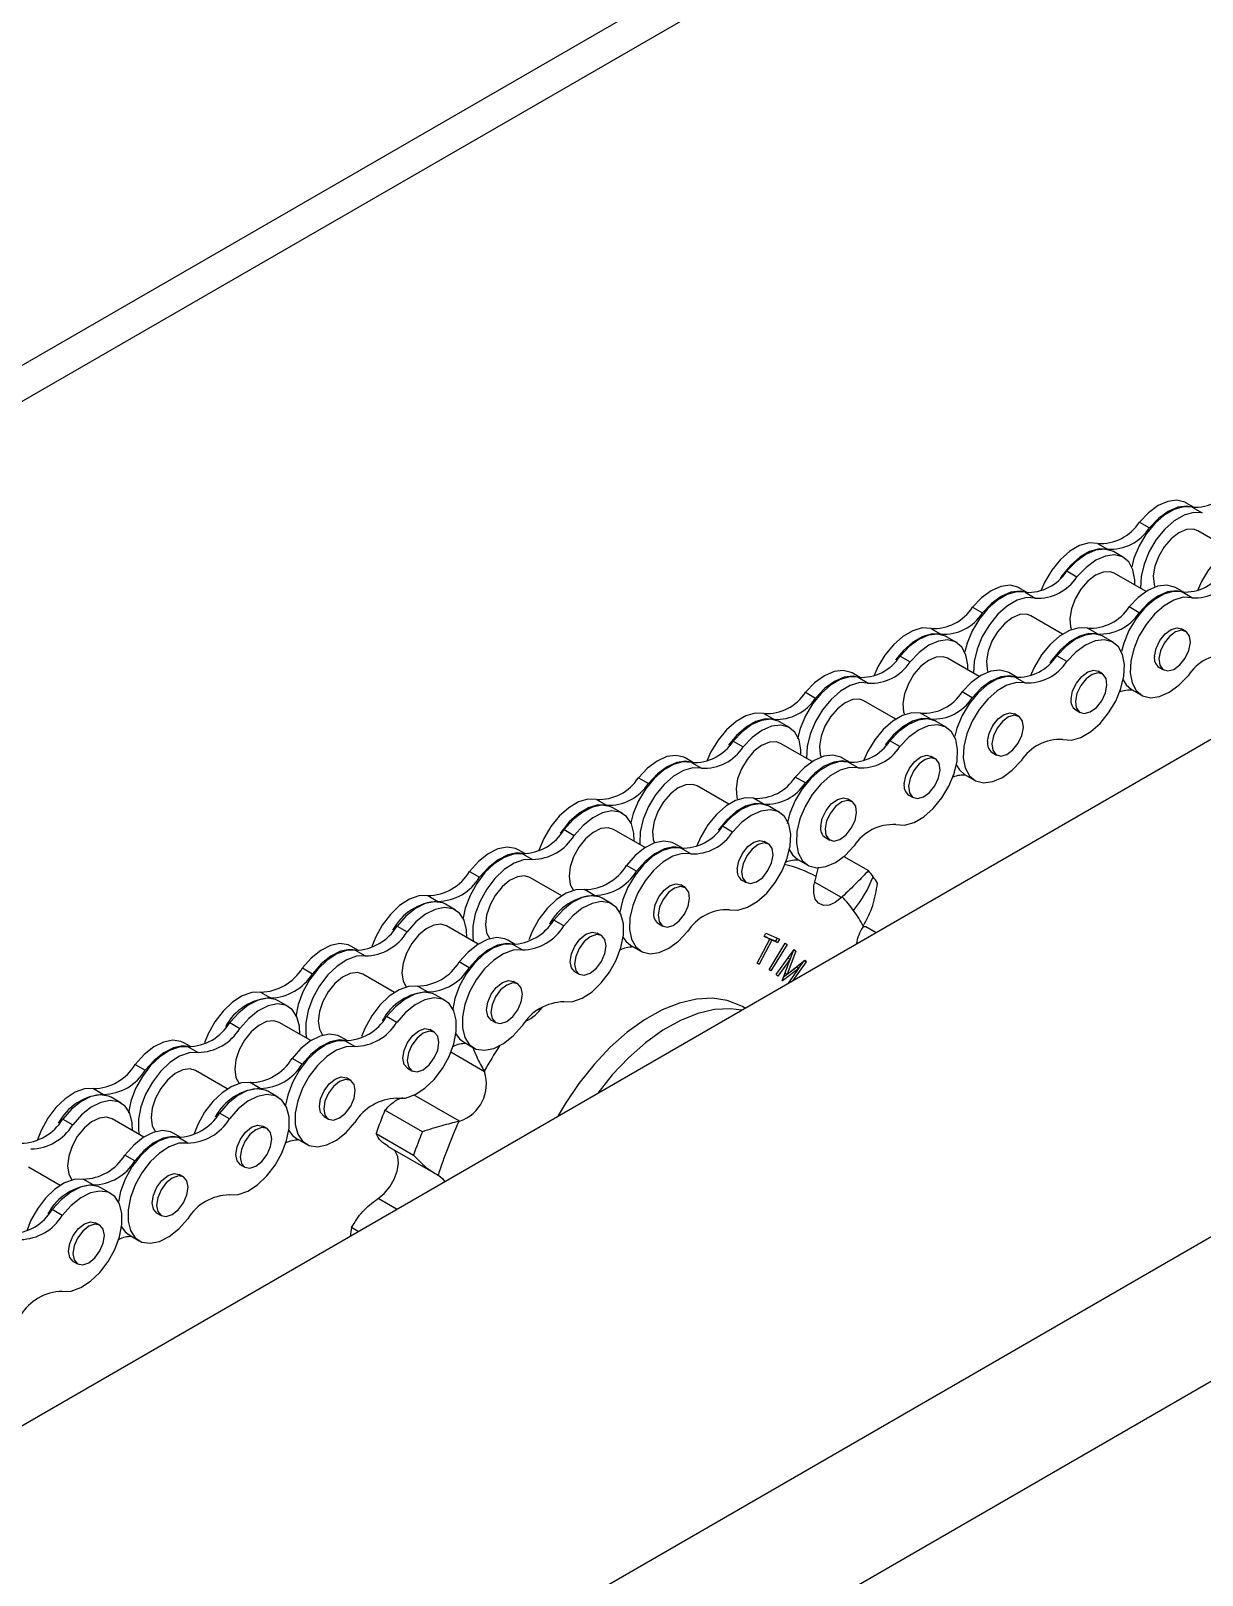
# Model space of a CAD drawing. Header units: metres. Extents: x 0 to 21025, y 0 to 14850.
# Drawn here: x 14193 to 14318.9, y 5903.6 to 6069.5 of the extents above; entities that cross this region are included whole.
import ezdxf

# ---------------------------------------------------------------- set-up
doc = ezdxf.new("R2010")
doc.units = ezdxf.units.M
doc.header["$LTSCALE"] = 25
doc.layers.add('SL4', color=4, linetype='Continuous')

msp = doc.modelspace()

# ---------------------------------------------------------------- linework, layer by layer
at = {"layer": 'SL4'}
for p, q in [((14077.021, 5799.823), (14745.238, 6185.577)), ((14757.088, 6176.864), (14083.756, 5788.158)), ((13932.06, 5883.507), (14413.903, 6161.669)), ((13932.06, 5879.618), (14417.42, 6159.811)), ((14030.723, 5826.55), (14589.165, 6148.932)), ((14318.026, 6018.316), (14317.124, 6018.837)), ((14317.794, 6018.361), (14318.869, 6017.741)), ((14312.129, 6016.759), (14313.204, 6016.139)), ((14321.808, 6013.869), (14318.401, 6015.836)), ((14307.647, 6014.475), (14308.722, 6013.854)), ((14310.416, 6012.965), (14309.341, 6013.585)), ((14304.347, 6011.508), (14305.422, 6010.887)), ((14312.843, 6009.3), (14309.436, 6011.267)), ((14300.097, 6009.177), (14299.194, 6009.699)), ((14299.864, 6009.223), (14300.939, 6008.603)), ((14316.926, 6009.206), (14316.023, 6009.727)), ((14317.769, 6008.632), (14316.694, 6009.252)), ((14294.2, 6007.621), (14295.275, 6007.001)), ((14312.104, 6007.03), (14311.029, 6007.65)), ((14303.878, 6004.731), (14300.471, 6006.698)), ((14289.717, 6005.337), (14290.792, 6004.716)), ((14292.486, 6003.826), (14291.412, 6004.447)), ((14307.621, 6004.745), (14306.547, 6005.366)), ((14309.316, 6003.855), (14308.241, 6004.476)), ((14317.116, 6005.031), (14316.65, 6005.299)), ((14286.417, 6002.37), (14287.492, 6001.749)), ((14294.913, 6000.162), (14291.506, 6002.129)), ((14304.321, 6001.778), (14303.246, 6002.399)), ((14314.252, 6001.145), (14314.718, 6000.876)), ((14282.167, 6000.039), (14281.264, 6000.56)), ((14281.935, 6000.085), (14283.009, 5999.465)), ((14298.996, 6000.068), (14298.094, 6000.589)), ((14299.839, 5999.494), (14298.764, 6000.114)), ((14308.151, 6000.462), (14307.686, 6000.73)), ((14276.27, 5998.483), (14277.345, 5997.863)), ((14285.948, 5995.593), (14282.542, 5997.56)), ((14294.174, 5997.892), (14293.099, 5998.512)), ((14311.286, 5998.791), (14312.361, 5998.17)), ((14271.787, 5996.199), (14272.862, 5995.578)), ((14289.692, 5995.607), (14288.617, 5996.228)), ((14299.186, 5995.893), (14298.721, 5996.161)), ((14305.287, 5996.576), (14305.753, 5996.307)), ((14274.557, 5994.688), (14273.482, 5995.309)), ((14291.386, 5994.717), (14290.311, 5995.338)), ((14268.487, 5993.232), (14269.562, 5992.611)), ((14276.984, 5991.024), (14273.577, 5992.991)), ((14286.391, 5992.64), (14285.317, 5993.261)), ((14264.237, 5990.901), (14263.335, 5991.422)), ((14264.005, 5990.947), (14265.08, 5990.327)), ((14281.066, 5990.93), (14280.164, 5991.451)), ((14281.909, 5990.356), (14280.834, 5990.976)), ((14290.221, 5991.323), (14289.756, 5991.592)), ((14296.322, 5992.007), (14296.788, 5991.738)), ((14258.306, 5989.303), (14259.38, 5988.682)), ((14276.244, 5988.754), (14275.169, 5989.374)), ((14293.356, 5989.653), (14294.431, 5989.032)), ((14268.019, 5986.455), (14264.612, 5988.422)), ((14253.821, 5986.968), (14254.896, 5986.348)), ((14256.622, 5985.45), (14255.547, 5986.07)), ((14271.762, 5986.469), (14270.687, 5987.09)), ((14273.456, 5985.579), (14272.381, 5986.2)), ((14281.256, 5986.754), (14280.791, 5987.023)), ((14287.357, 5987.438), (14287.823, 5987.169)), ((14250.343, 5983.727), (14251.417, 5983.107)), ((14259.049, 5981.785), (14255.642, 5983.752)), ((14268.427, 5983.46), (14267.352, 5984.08)), ((14278.393, 5982.869), (14278.858, 5982.6)), ((14246.184, 5981.107), (14245.385, 5981.568)), ((14245.852, 5981.135), (14246.927, 5980.514)), ((14263.115, 5981.701), (14262.23, 5982.213)), ((14263.942, 5981.125), (14262.868, 5981.745)), ((14272.292, 5982.185), (14271.826, 5982.454)), ((14258.1, 5979.249), (14257.025, 5979.869)), ((14275.427, 5980.515), (14276.501, 5979.894)), ((14277.418, 5978.671), (14277.643, 5979.701)), ((14280.39, 5980.844), (14283.023, 5979.324)), ((14240.18, 5979.225), (14241.255, 5978.605)), ((14250.069, 5976.601), (14246.662, 5978.568)), ((14263.322, 5977.516), (14262.856, 5977.785)), ((14269.428, 5978.3), (14269.893, 5978.031)), ((14280.119, 5976.417), (14277.236, 5978.081)), ((14235.69, 5976.633), (14236.765, 5976.013)), ((14253.609, 5976.657), (14252.535, 5977.277)), ((14255.506, 5975.725), (14254.432, 5976.346)), ((14238.662, 5975.081), (14237.587, 5975.702)), ((14232.382, 5973.359), (14233.457, 5972.738)), ((14241.089, 5971.417), (14237.682, 5973.384)), ((14250.302, 5973.382), (14249.227, 5974.003)), ((14254.342, 5972.332), (14253.876, 5972.6)), ((14260.458, 5973.63), (14260.924, 5973.361)), ((14271.823, 5972.233), (14272.015, 5972.595)), ((14272.015, 5972.595), (14273.464, 5971.948)), ((14282.445, 5973.304), (14282.738, 5973.328)), ((14282.738, 5973.328), (14283.857, 5972.682)), ((14228.224, 5970.738), (14227.424, 5971.2)), ((14245.069, 5971.383), (14244.269, 5971.844)), ((14245.811, 5970.79), (14244.737, 5971.411)), ((14257.492, 5971.276), (14258.567, 5970.656)), ((14271.064, 5969.369), (14272.441, 5971.957)), ((14272.654, 5971.862), (14271.277, 5969.274)), ((14272.441, 5971.957), (14271.823, 5972.233)), ((14272.205, 5972.093), (14271.836, 5972.258)), ((14272.205, 5972.093), (14272.441, 5971.957)), ((14272.35, 5968.675), (14274.094, 5971.527)), ((14272.417, 5971.999), (14272.406, 5971.977)), ((14273.035, 5971.723), (14272.417, 5971.999)), ((14272.417, 5971.999), (14272.654, 5971.862)), ((14274.286, 5971.396), (14272.542, 5968.544)), ((14273.271, 5971.586), (14272.654, 5971.862)), ((14273.214, 5972.06), (14273.035, 5971.723)), ((14273.035, 5971.723), (14273.271, 5971.586)), ((14273.464, 5971.948), (14273.271, 5971.586)), ((14274.085, 5971.512), (14274.286, 5971.396)), ((14274.094, 5971.527), (14274.286, 5971.396)), ((14227.892, 5970.767), (14228.967, 5970.146)), ((14240.139, 5968.881), (14239.064, 5969.501)), ((14271.277, 5969.274), (14271.064, 5969.369)), ((14271.076, 5969.39), (14271.277, 5969.274)), ((14273.128, 5968.154), (14275.053, 5970.854)), ((14274.601, 5969.814), (14273.293, 5967.983)), ((14273.763, 5967.494), (14274.601, 5969.814)), ((14275.219, 5970.681), (14274.283, 5968.201)), ((14274.283, 5968.201), (14276.175, 5969.687)), ((14274.396, 5969.932), (14274.601, 5969.814)), ((14274.932, 5970.683), (14274.535, 5969.632)), ((14276.338, 5969.517), (14274.913, 5967.518)), ((14275.014, 5970.799), (14275.219, 5970.681)), ((14275.053, 5970.854), (14275.219, 5970.681)), ((14276.061, 5969.597), (14275.521, 5968.84)), ((14276.12, 5969.643), (14276.338, 5969.517)), ((14276.175, 5969.687), (14276.338, 5969.517)), ((14222.22, 5968.857), (14223.294, 5968.236)), ((14232.108, 5966.233), (14228.702, 5968.2)), ((14251.478, 5968.446), (14251.944, 5968.177)), ((14272.542, 5968.544), (14272.35, 5968.675)), ((14273.293, 5967.983), (14273.128, 5968.154)), ((14275.557, 5968.819), (14273.781, 5967.476)), ((14275.32, 5968.956), (14273.904, 5967.884)), ((14274.064, 5968.328), (14274.283, 5968.201)), ((14274.43, 5967.24), (14275.557, 5968.819)), ((14275.32, 5968.956), (14275.557, 5968.819)), ((14217.729, 5966.265), (14218.804, 5965.644)), ((14235.649, 5966.289), (14234.574, 5966.909)), ((14237.546, 5965.357), (14236.471, 5965.978)), ((14245.362, 5967.147), (14244.896, 5967.416)), ((14273.781, 5967.476), (14273.763, 5967.494)), ((14220.701, 5964.713), (14219.626, 5965.333)), ((14269.761, 5964.544), (14269.484, 5964.704)), ((14214.422, 5962.99), (14215.496, 5962.37)), ((14223.128, 5961.049), (14219.721, 5963.015)), ((14232.341, 5963.014), (14231.266, 5963.634)), ((14242.498, 5963.262), (14242.963, 5962.993)), ((14227.108, 5961.014), (14226.309, 5961.476)), ((14227.851, 5960.422), (14226.776, 5961.042)), ((14236.381, 5961.963), (14235.916, 5962.232)), ((14210.263, 5960.37), (14209.464, 5960.832)), ((14209.931, 5960.398), (14211.006, 5959.778)), ((14241.792, 5957.713), (14238.171, 5959.804)), ((14239.532, 5960.908), (14240.607, 5960.287)), ((14204.259, 5958.489), (14205.334, 5957.868)), ((14214.148, 5955.865), (14210.741, 5957.831)), ((14222.179, 5958.512), (14221.104, 5959.133)), ((14233.517, 5958.078), (14233.983, 5957.809)), ((14217.688, 5955.92), (14216.614, 5956.541)), ((14227.401, 5956.779), (14226.935, 5957.048)), ((14199.769, 5955.896), (14200.844, 5955.276)), ((14202.741, 5954.345), (14201.666, 5954.965)), ((14219.585, 5954.989), (14218.511, 5955.609)), ((14239.096, 5952.391), (14234.223, 5955.205)), ((14214.381, 5952.646), (14213.306, 5953.266)), ((14224.537, 5952.893), (14225.003, 5952.625)), ((14235.107, 5951.262), (14231.086, 5953.583)), ((14196.461, 5952.622), (14197.536, 5952.001)), ((14205.168, 5950.68), (14201.761, 5952.647)), ((14209.148, 5950.646), (14208.348, 5951.107)), ((14218.421, 5951.595), (14217.955, 5951.864)), ((14230.129, 5951.082), (14234.149, 5948.761)), ((14209.89, 5950.053), (14208.816, 5950.674)), ((14221.571, 5950.539), (14222.646, 5949.919)), ((14231.366, 5949.721), (14236.467, 5946.776)), ((14204.218, 5948.144), (14203.143, 5948.764)), ((14215.557, 5947.709), (14216.023, 5947.44)), ((14196.187, 5945.496), (14192.781, 5947.463)), ((14199.728, 5945.552), (14198.653, 5946.172)), ((14209.441, 5946.411), (14208.975, 5946.679)), ((14201.625, 5944.62), (14200.55, 5945.241)), ((14196.42, 5942.277), (14195.345, 5942.898)), ((14232.34, 5942.941), (14230.35, 5944.09)), ((14200.46, 5941.226), (14199.995, 5941.495)), ((14206.577, 5942.525), (14207.042, 5942.256)), ((14203.611, 5940.171), (14204.686, 5939.55)), ((14228.203, 5940.553), (14227.483, 5940.968)), ((14197.596, 5937.341), (14198.062, 5937.072))]:
    msp.add_line(p, q, dxfattribs=at)
at = {"layer": 'SL4', "flags": 128}
for points in [[(14317.124, 6018.837), (14317.016, 6018.895), (14316.164, 6019.111), (14315.186, 6018.987), (14314.144, 6018.532), (14313.103, 6017.773), (14312.129, 6016.759)], [(14317.794, 6018.361), (14316.873, 6018.409), (14315.855, 6018.119), (14314.805, 6017.508), (14313.79, 6016.616), (14312.872, 6015.498), (14312.11, 6014.224), (14311.551, 6012.876), (14311.306, 6011.959)], [(14318.869, 6017.741), (14317.947, 6017.789), (14316.93, 6017.498), (14315.88, 6016.888), (14314.865, 6015.995), (14313.947, 6014.877), (14313.185, 6013.604), (14312.626, 6012.255), (14312.306, 6010.916), (14312.245, 6009.671), (14312.246, 6009.645)], [(14317.989, 6018.321), (14317.239, 6018.49), (14316.261, 6018.367), (14315.219, 6017.911), (14314.178, 6017.153), (14313.204, 6016.139)], [(14318.401, 6015.836), (14317.961, 6015.996), (14317.203, 6015.963), (14316.376, 6015.613), (14315.552, 6014.979), (14314.806, 6014.116), (14314.204, 6013.101), (14313.798, 6012.025), (14313.626, 6010.982)], [(14307.647, 6014.475), (14306.725, 6014.523), (14305.708, 6014.232), (14304.658, 6013.622), (14303.643, 6012.729), (14302.725, 6011.611), (14301.963, 6010.338), (14301.534, 6009.359)], [(14324.476, 6014.504), (14323.555, 6014.552), (14322.537, 6014.261), (14321.487, 6013.651), (14320.472, 6012.758), (14319.554, 6011.64), (14318.792, 6010.367), (14318.363, 6009.388)], [(14308.722, 6013.854), (14307.8, 6013.902), (14306.783, 6013.612), (14305.733, 6013.001), (14304.717, 6012.109), (14303.8, 6010.991), (14303.611, 6010.712)], [(14309.341, 6013.585), (14309.233, 6013.643), (14308.381, 6013.859), (14307.403, 6013.736), (14306.362, 6013.28), (14305.321, 6012.522), (14304.347, 6011.508)], [(14311.637, 6009.997), (14311.633, 6010.573), (14311.432, 6011.647), (14310.981, 6012.481), (14310.308, 6013.023), (14309.456, 6013.239), (14308.478, 6013.115), (14307.436, 6012.66), (14306.396, 6011.901), (14305.422, 6010.887)], [(14309.436, 6011.267), (14308.996, 6011.427), (14308.238, 6011.394), (14307.411, 6011.044), (14306.587, 6010.41), (14305.841, 6009.547), (14305.239, 6008.532), (14304.833, 6007.455), (14304.661, 6006.413)], [(14313.626, 6010.982), (14313.702, 6010.066), (14313.79, 6009.781)], [(14299.864, 6009.223), (14298.943, 6009.271), (14297.925, 6008.981), (14296.876, 6008.37), (14295.86, 6007.478), (14294.942, 6006.36), (14294.18, 6005.086), (14293.621, 6003.738), (14293.376, 6002.821)], [(14299.194, 6009.699), (14299.086, 6009.757), (14298.234, 6009.973), (14297.256, 6009.849), (14296.214, 6009.394), (14295.174, 6008.635), (14294.2, 6007.621)], [(14300.059, 6009.183), (14299.309, 6009.352), (14298.331, 6009.229), (14297.289, 6008.773), (14296.248, 6008.015), (14295.275, 6007.001)], [(14316.694, 6009.252), (14315.772, 6009.3), (14314.754, 6009.01), (14313.705, 6008.399), (14312.689, 6007.507), (14311.772, 6006.389), (14311.009, 6005.115), (14310.451, 6003.767), (14310.206, 6002.849)], [(14316.023, 6009.727), (14315.915, 6009.786), (14315.063, 6010.002), (14314.086, 6009.878), (14313.044, 6009.423), (14312.003, 6008.664), (14311.029, 6007.65)], [(14316.888, 6009.212), (14316.138, 6009.381), (14315.16, 6009.258), (14314.118, 6008.802), (14313.078, 6008.044), (14312.104, 6007.03)], [(14300.939, 6008.603), (14300.018, 6008.651), (14299, 6008.36), (14297.95, 6007.75), (14296.935, 6006.857), (14296.017, 6005.739), (14295.255, 6004.466), (14294.696, 6003.117), (14294.376, 6001.778), (14294.315, 6000.533), (14294.316, 6000.507)], [(14317.769, 6008.632), (14316.847, 6008.68), (14315.829, 6008.389), (14314.78, 6007.779), (14313.764, 6006.886), (14312.846, 6005.768), (14312.084, 6004.495), (14311.526, 6003.146), (14311.206, 6001.807), (14311.144, 6000.562), (14311.345, 5999.488), (14311.797, 5998.654), (14312.469, 5998.112), (14313.321, 5997.896), (14314.299, 5998.02), (14315.341, 5998.475), (14316.381, 5999.234), (14317.355, 6000.248)], [(14300.471, 6006.698), (14300.031, 6006.858), (14299.273, 6006.825), (14298.446, 6006.475), (14297.623, 6005.841), (14296.877, 6004.978), (14296.274, 6003.963), (14295.869, 6002.886), (14295.696, 6001.844)], [(14304.661, 6006.413), (14304.737, 6005.497), (14304.826, 6005.211)], [(14289.717, 6005.337), (14288.796, 6005.385), (14287.778, 6005.094), (14286.728, 6004.483), (14285.713, 6003.591), (14284.795, 6002.473), (14284.033, 6001.2), (14283.604, 6000.221)], [(14290.792, 6004.716), (14289.87, 6004.764), (14288.853, 6004.474), (14287.803, 6003.863), (14286.788, 6002.971), (14285.936, 6001.946)], [(14291.412, 6004.447), (14291.303, 6004.505), (14290.451, 6004.721), (14289.474, 6004.598), (14288.432, 6004.142), (14287.391, 6003.384), (14286.417, 6002.37)], [(14306.547, 6005.366), (14305.625, 6005.414), (14304.607, 6005.123), (14303.558, 6004.512), (14302.542, 6003.62), (14301.624, 6002.502), (14300.862, 6001.229), (14300.477, 6000.364)], [(14307.621, 6004.745), (14306.7, 6004.793), (14305.682, 6004.503), (14304.633, 6003.892), (14303.617, 6003), (14302.699, 6001.882), (14302.51, 6001.603)], [(14308.241, 6004.476), (14308.133, 6004.534), (14307.281, 6004.75), (14306.303, 6004.627), (14305.261, 6004.171), (14304.22, 6003.413), (14303.246, 6002.399)], [(14303.908, 5993.394), (14304.83, 5993.346), (14305.847, 5993.637), (14306.897, 5994.247), (14307.913, 5995.14), (14308.83, 5996.258), (14309.592, 5997.531), (14310.151, 5998.88), (14310.471, 6000.219), (14310.533, 6001.464), (14310.331, 6002.538), (14309.88, 6003.371), (14309.207, 6003.914), (14308.355, 6004.13), (14307.378, 6004.006), (14306.336, 6003.551), (14305.295, 6002.792), (14304.321, 6001.778)], [(14313.758, 6002.359), (14313.925, 6003.195), (14314.324, 6004.035), (14314.895, 6004.751), (14315.55, 6005.235), (14316.191, 6005.412), (14316.65, 6005.299)], [(14314.224, 6002.09), (14314.315, 6001.386), (14314.65, 6000.92), (14315.177, 6000.764), (14315.818, 6000.941), (14316.473, 6001.424), (14317.044, 6002.141), (14317.443, 6002.981), (14317.61, 6003.816), (14317.519, 6004.521), (14317.184, 6004.987), (14316.656, 6005.143), (14316.016, 6004.966), (14315.361, 6004.482), (14314.79, 6003.766), (14314.391, 6002.926), (14314.224, 6002.09)], [(14293.707, 6000.859), (14293.703, 6001.435), (14293.502, 6002.509), (14293.051, 6003.342), (14292.378, 6003.885), (14291.526, 6004.101), (14290.548, 6003.977), (14289.507, 6003.522), (14288.466, 6002.763), (14287.492, 6001.749)], [(14281.264, 6000.56), (14281.156, 6000.618), (14280.304, 6000.835), (14279.327, 6000.711), (14278.285, 6000.256), (14277.244, 5999.497), (14276.27, 5998.483)], [(14291.506, 6002.129), (14291.066, 6002.289), (14290.308, 6002.256), (14289.481, 6001.906), (14288.658, 6001.272), (14287.912, 6000.409), (14287.309, 5999.394), (14286.904, 5998.317), (14286.731, 5997.275)], [(14298.094, 6000.589), (14297.985, 6000.647), (14297.134, 6000.864), (14296.156, 6000.74), (14295.114, 6000.285), (14294.073, 5999.526), (14293.099, 5998.512)], [(14295.696, 6001.844), (14295.772, 6000.928), (14295.861, 6000.642)], [(14304.793, 5997.79), (14304.96, 5998.626), (14305.359, 5999.466), (14305.93, 6000.182), (14306.586, 6000.666), (14307.226, 6000.843), (14307.686, 6000.73)], [(14281.935, 6000.085), (14281.013, 6000.133), (14279.995, 5999.843), (14278.946, 5999.232), (14277.93, 5998.34), (14277.013, 5997.222), (14276.25, 5995.948), (14275.692, 5994.6), (14275.406, 5993.471)], [(14283.009, 5999.465), (14282.088, 5999.513), (14281.07, 5999.222), (14280.021, 5998.611), (14279.005, 5997.719), (14278.087, 5996.601), (14277.325, 5995.328), (14276.766, 5993.979), (14276.446, 5992.64), (14276.385, 5991.395), (14276.387, 5991.369)], [(14282.129, 6000.045), (14281.379, 6000.214), (14280.401, 6000.091), (14279.359, 5999.635), (14278.319, 5998.877), (14277.345, 5997.863)], [(14298.764, 6000.114), (14297.842, 6000.162), (14296.825, 5999.872), (14295.775, 5999.261), (14294.76, 5998.369), (14293.842, 5997.251), (14293.08, 5995.977), (14292.521, 5994.629), (14292.29, 5993.778)], [(14299.839, 5999.494), (14298.917, 5999.542), (14297.899, 5999.251), (14296.85, 5998.64), (14295.834, 5997.748), (14294.917, 5996.63), (14294.154, 5995.357), (14293.596, 5994.008), (14293.276, 5992.669), (14293.214, 5991.424), (14293.416, 5990.35), (14293.867, 5989.516), (14294.539, 5988.974), (14295.391, 5988.758), (14296.369, 5988.882), (14297.411, 5989.337), (14298.452, 5990.096), (14299.426, 5991.109)], [(14298.958, 6000.074), (14298.208, 6000.243), (14297.231, 6000.12), (14296.189, 5999.664), (14295.148, 5998.906), (14294.174, 5997.892)], [(14305.259, 5997.521), (14305.35, 5996.817), (14305.685, 5996.351), (14306.212, 5996.195), (14306.853, 5996.372), (14307.508, 5996.855), (14308.079, 5997.572), (14308.478, 5998.411), (14308.645, 5999.247), (14308.554, 5999.952), (14308.219, 6000.417), (14307.692, 6000.574), (14307.051, 6000.397), (14306.396, 5999.913), (14305.825, 5999.197), (14305.426, 5998.357), (14305.259, 5997.521)], [(14310.396, 5999.797), (14310.722, 5999.275), (14311.286, 5998.791)], [(14282.542, 5997.56), (14282.101, 5997.72), (14281.343, 5997.687), (14280.516, 5997.337), (14279.693, 5996.703), (14278.947, 5995.84), (14278.344, 5994.825), (14277.939, 5993.748), (14277.766, 5992.706)], [(14271.787, 5996.199), (14270.866, 5996.247), (14269.848, 5995.956), (14268.799, 5995.345), (14267.783, 5994.453), (14266.865, 5993.335), (14266.103, 5992.062), (14265.674, 5991.083)], [(14288.617, 5996.228), (14287.695, 5996.276), (14286.678, 5995.985), (14285.628, 5995.374), (14284.612, 5994.482), (14283.695, 5993.364), (14282.933, 5992.091), (14282.503, 5991.112)], [(14286.731, 5997.275), (14286.807, 5996.359), (14286.896, 5996.073)], [(14295.828, 5993.221), (14295.995, 5994.057), (14296.394, 5994.897), (14296.965, 5995.613), (14297.621, 5996.096), (14298.261, 5996.274), (14298.721, 5996.161)], [(14296.294, 5992.952), (14296.385, 5992.248), (14296.72, 5991.782), (14297.248, 5991.626), (14297.888, 5991.803), (14298.543, 5992.286), (14299.114, 5993.003), (14299.513, 5993.842), (14299.68, 5994.678), (14299.589, 5995.383), (14299.254, 5995.848), (14298.727, 5996.005), (14298.086, 5995.828), (14297.431, 5995.344), (14296.86, 5994.628), (14296.461, 5993.788), (14296.294, 5992.952)], [(14272.862, 5995.578), (14271.941, 5995.626), (14270.923, 5995.336), (14269.873, 5994.725), (14268.858, 5993.833), (14268.007, 5992.808)], [(14273.482, 5995.309), (14273.374, 5995.367), (14272.522, 5995.583), (14271.544, 5995.459), (14270.502, 5995.004), (14269.461, 5994.246), (14268.487, 5993.232)], [(14275.777, 5991.721), (14275.773, 5992.297), (14275.572, 5993.37), (14275.121, 5994.204), (14274.448, 5994.746), (14273.596, 5994.962), (14272.619, 5994.839), (14271.577, 5994.384), (14270.536, 5993.625), (14269.562, 5992.611)], [(14289.692, 5995.607), (14288.77, 5995.655), (14287.752, 5995.365), (14286.703, 5994.754), (14285.687, 5993.862), (14284.836, 5992.837)], [(14290.311, 5995.338), (14290.203, 5995.396), (14289.351, 5995.612), (14288.373, 5995.488), (14287.331, 5995.033), (14286.291, 5994.275), (14285.317, 5993.261)], [(14285.978, 5984.256), (14286.9, 5984.208), (14287.918, 5984.499), (14288.967, 5985.109), (14289.983, 5986.002), (14290.9, 5987.12), (14291.663, 5988.393), (14292.221, 5989.742), (14292.541, 5991.081), (14292.603, 5992.326), (14292.402, 5993.399), (14291.95, 5994.233), (14291.278, 5994.775), (14290.426, 5994.991), (14289.448, 5994.868), (14288.406, 5994.413), (14287.365, 5993.654), (14286.391, 5992.64)], [(14273.577, 5992.991), (14273.136, 5993.151), (14272.378, 5993.118), (14271.551, 5992.768), (14270.728, 5992.134), (14269.982, 5991.271), (14269.379, 5990.256), (14268.974, 5989.179), (14268.801, 5988.137)], [(14277.766, 5992.706), (14277.842, 5991.79), (14277.931, 5991.504)], [(14264.005, 5990.947), (14263.083, 5990.995), (14262.066, 5990.704), (14261.016, 5990.094), (14260, 5989.201), (14259.083, 5988.083), (14258.321, 5986.81), (14257.762, 5985.462), (14257.501, 5984.467)], [(14263.335, 5991.422), (14263.197, 5991.495), (14262.34, 5991.698), (14261.358, 5991.562), (14260.315, 5991.094), (14259.276, 5990.325), (14258.306, 5989.303)], [(14264.199, 5990.907), (14263.414, 5991.077), (14262.433, 5990.941), (14261.39, 5990.474), (14260.351, 5989.705), (14259.38, 5988.682)], [(14280.834, 5990.976), (14279.913, 5991.024), (14278.895, 5990.733), (14277.845, 5990.123), (14276.83, 5989.23), (14275.912, 5988.112), (14275.15, 5986.839), (14274.591, 5985.491), (14274.306, 5984.365)], [(14280.164, 5991.451), (14280.056, 5991.509), (14279.204, 5991.725), (14278.226, 5991.602), (14277.184, 5991.147), (14276.143, 5990.388), (14275.169, 5989.374)], [(14281.029, 5990.936), (14280.279, 5991.105), (14279.301, 5990.981), (14278.259, 5990.526), (14277.218, 5989.768), (14276.244, 5988.754)], [(14286.863, 5988.652), (14287.03, 5989.488), (14287.429, 5990.328), (14288, 5991.044), (14288.656, 5991.527), (14289.296, 5991.704), (14289.756, 5991.592)], [(14287.329, 5988.383), (14287.42, 5987.679), (14287.755, 5987.213), (14288.283, 5987.057), (14288.923, 5987.234), (14289.579, 5987.717), (14290.149, 5988.433), (14290.548, 5989.273), (14290.715, 5990.109), (14290.624, 5990.814), (14290.29, 5991.279), (14289.762, 5991.436), (14289.121, 5991.259), (14288.466, 5990.775), (14287.895, 5990.059), (14287.496, 5989.219), (14287.329, 5988.383)], [(14265.08, 5990.327), (14264.158, 5990.375), (14263.14, 5990.084), (14262.091, 5989.473), (14261.075, 5988.581), (14260.158, 5987.463), (14259.395, 5986.19), (14258.837, 5984.841), (14258.517, 5983.502), (14258.455, 5982.257), (14258.465, 5982.123)], [(14281.909, 5990.356), (14280.987, 5990.404), (14279.97, 5990.113), (14278.92, 5989.502), (14277.905, 5988.61), (14276.987, 5987.492), (14276.225, 5986.219), (14275.666, 5984.87), (14275.346, 5983.531), (14275.285, 5982.286), (14275.486, 5981.212), (14275.937, 5980.378), (14276.61, 5979.836), (14277.462, 5979.62), (14278.439, 5979.744), (14279.481, 5980.199), (14280.522, 5980.957), (14281.496, 5981.971)], [(14292.467, 5990.659), (14292.792, 5990.137), (14293.356, 5989.653)], [(14264.612, 5988.422), (14264.171, 5988.582), (14263.414, 5988.549), (14262.586, 5988.199), (14261.763, 5987.565), (14261.017, 5986.702), (14260.414, 5985.687), (14260.009, 5984.61), (14259.837, 5983.568)], [(14268.801, 5988.137), (14268.877, 5987.221), (14268.966, 5986.935)], [(14253.821, 5986.968), (14252.895, 5987.003), (14251.875, 5986.7), (14250.825, 5986.078), (14249.812, 5985.176), (14248.899, 5984.051), (14248.144, 5982.773), (14247.594, 5981.423), (14247.593, 5981.421)], [(14254.896, 5986.348), (14253.969, 5986.383), (14252.949, 5986.079), (14251.9, 5985.457), (14250.887, 5984.555), (14249.974, 5983.43), (14249.921, 5983.353)], [(14255.547, 5986.07), (14255.255, 5986.208), (14254.369, 5986.346), (14253.37, 5986.144), (14252.323, 5985.615), (14251.292, 5984.792), (14250.343, 5983.727)], [(14270.687, 5987.09), (14269.765, 5987.138), (14268.748, 5986.847), (14267.698, 5986.236), (14266.683, 5985.344), (14265.765, 5984.226), (14265.003, 5982.953), (14264.548, 5981.905)], [(14271.762, 5986.469), (14270.84, 5986.517), (14269.823, 5986.226), (14268.773, 5985.616), (14267.757, 5984.723), (14266.883, 5983.667)], [(14272.381, 5986.2), (14272.244, 5986.272), (14271.386, 5986.475), (14270.405, 5986.339), (14269.362, 5985.872), (14268.323, 5985.103), (14267.352, 5984.08)], [(14277.899, 5984.083), (14278.065, 5984.919), (14278.465, 5985.759), (14279.035, 5986.475), (14279.691, 5986.958), (14280.331, 5987.135), (14280.791, 5987.023)], [(14278.364, 5983.814), (14278.455, 5983.11), (14278.79, 5982.644), (14279.318, 5982.488), (14279.958, 5982.665), (14280.614, 5983.148), (14281.184, 5983.864), (14281.584, 5984.704), (14281.75, 5985.54), (14281.659, 5986.245), (14281.325, 5986.71), (14280.797, 5986.867), (14280.156, 5986.69), (14279.501, 5986.206), (14278.93, 5985.49), (14278.531, 5984.65), (14278.364, 5983.814)], [(14257.843, 5982.482), (14257.815, 5983.326), (14257.554, 5984.349), (14257.049, 5985.119), (14256.33, 5985.588), (14255.444, 5985.725), (14254.445, 5985.523), (14253.398, 5984.994), (14252.367, 5984.171), (14251.417, 5983.107)], [(14268.081, 5975.11), (14269.007, 5975.075), (14270.027, 5975.378), (14271.077, 5976), (14272.09, 5976.902), (14273.003, 5978.027), (14273.758, 5979.305), (14274.308, 5980.655), (14274.619, 5981.992), (14274.67, 5983.232), (14274.459, 5984.297), (14273.999, 5985.121), (14273.319, 5985.652), (14272.461, 5985.855), (14271.48, 5985.719), (14270.437, 5985.251), (14269.397, 5984.482), (14268.427, 5983.46)], [(14255.642, 5983.752), (14255.062, 5983.931), (14254.286, 5983.835), (14253.453, 5983.426), (14252.639, 5982.742), (14251.917, 5981.843), (14251.349, 5980.809), (14250.987, 5979.731), (14250.862, 5978.706)], [(14259.837, 5983.568), (14259.912, 5982.652), (14260.036, 5982.28)], [(14268.933, 5979.495), (14269.094, 5980.329), (14269.488, 5981.17), (14270.055, 5981.891), (14270.71, 5982.381), (14271.352, 5982.566), (14271.826, 5982.454)], [(14245.852, 5981.135), (14244.903, 5981.103), (14243.872, 5980.736), (14242.825, 5980.056), (14241.826, 5979.105), (14240.94, 5977.944), (14240.221, 5976.646), (14239.715, 5975.292), (14239.484, 5974.21)], [(14245.385, 5981.568), (14245.093, 5981.707), (14244.206, 5981.844), (14243.208, 5981.642), (14242.16, 5981.113), (14241.129, 5980.29), (14240.18, 5979.225)], [(14246.103, 5981.109), (14245.281, 5981.224), (14244.283, 5981.022), (14243.235, 5980.492), (14242.204, 5979.67), (14241.255, 5978.605)], [(14262.868, 5981.745), (14261.941, 5981.78), (14260.921, 5981.477), (14259.872, 5980.855), (14258.859, 5979.953), (14257.946, 5978.828), (14257.191, 5977.55), (14256.64, 5976.201), (14256.33, 5974.864), (14256.328, 5974.854)], [(14262.23, 5982.213), (14261.937, 5982.351), (14261.051, 5982.488), (14260.053, 5982.286), (14259.005, 5981.757), (14257.974, 5980.934), (14257.025, 5979.869)], [(14263.942, 5981.125), (14263.016, 5981.16), (14261.996, 5980.857), (14260.947, 5980.235), (14259.934, 5979.333), (14259.021, 5978.208), (14258.265, 5976.93), (14257.715, 5975.58), (14257.405, 5974.243), (14257.353, 5973.003), (14257.564, 5971.937), (14258.024, 5971.114), (14258.704, 5970.583), (14259.562, 5970.38), (14260.543, 5970.516), (14261.586, 5970.984), (14262.626, 5971.753), (14263.596, 5972.775)], [(14263.071, 5981.707), (14263.012, 5981.73), (14262.126, 5981.868), (14261.127, 5981.666), (14260.08, 5981.137), (14259.049, 5980.314), (14258.1, 5979.249)], [(14269.398, 5979.226), (14269.496, 5978.526), (14269.836, 5978.067), (14270.367, 5977.919), (14271.009, 5978.104), (14271.664, 5978.594), (14272.231, 5979.315), (14272.626, 5980.156), (14272.786, 5980.99), (14272.689, 5981.69), (14272.349, 5982.149), (14271.817, 5982.297), (14271.176, 5982.112), (14270.521, 5981.622), (14269.953, 5980.902), (14269.559, 5980.06), (14269.398, 5979.226)], [(14274.477, 5981.658), (14274.862, 5980.999), (14275.427, 5980.515)], [(14246.927, 5980.514), (14245.978, 5980.483), (14244.947, 5980.116), (14243.899, 5979.435), (14242.901, 5978.485), (14242.015, 5977.324), (14241.296, 5976.026), (14240.79, 5974.672), (14240.529, 5973.347), (14240.529, 5972.135), (14240.603, 5971.697)], [(14246.662, 5978.568), (14246.082, 5978.747), (14245.305, 5978.651), (14244.473, 5978.242), (14243.659, 5977.558), (14242.936, 5976.659), (14242.369, 5975.624), (14242.006, 5974.547), (14241.882, 5973.522)], [(14250.862, 5978.706), (14250.987, 5977.825), (14251.332, 5977.185)], [(14259.963, 5974.825), (14260.124, 5975.659), (14260.518, 5976.501), (14261.086, 5977.221), (14261.74, 5977.711), (14262.382, 5977.896), (14262.856, 5977.785)], [(14260.429, 5974.557), (14260.526, 5973.857), (14260.866, 5973.398), (14261.398, 5973.249), (14262.04, 5973.434), (14262.694, 5973.924), (14263.262, 5974.645), (14263.656, 5975.486), (14263.817, 5976.32), (14263.72, 5977.02), (14263.38, 5977.479), (14262.848, 5977.628), (14262.206, 5977.443), (14261.552, 5976.953), (14260.984, 5976.232), (14260.59, 5975.391), (14260.429, 5974.557)], [(14280.119, 5976.417), (14279.457, 5975.906), (14278.79, 5975.621), (14278.178, 5975.587), (14277.672, 5975.805), (14277.316, 5976.258), (14277.141, 5976.906), (14277.162, 5977.694), (14277.376, 5978.553)], [(14235.69, 5976.633), (14234.74, 5976.602), (14233.71, 5976.234), (14232.662, 5975.554), (14231.664, 5974.604), (14230.777, 5973.443), (14230.059, 5972.144), (14229.672, 5971.174)], [(14237.587, 5975.702), (14237.295, 5975.84), (14236.408, 5975.977), (14235.41, 5975.775), (14234.362, 5975.246), (14233.332, 5974.423), (14232.382, 5973.359)], [(14252.535, 5977.277), (14251.585, 5977.246), (14250.554, 5976.878), (14249.507, 5976.198), (14248.508, 5975.248), (14247.622, 5974.087), (14246.903, 5972.789), (14246.536, 5971.875)], [(14254.432, 5976.346), (14254.139, 5976.484), (14253.253, 5976.622), (14252.255, 5976.419), (14251.207, 5975.89), (14250.176, 5975.068), (14249.227, 5974.003)], [(14250.302, 5965.222), (14251.251, 5965.254), (14252.282, 5965.621), (14253.329, 5966.302), (14254.328, 5967.252), (14255.214, 5968.413), (14255.933, 5969.711), (14256.439, 5971.065), (14256.7, 5972.39), (14256.7, 5973.602), (14256.439, 5974.625), (14255.933, 5975.395), (14255.214, 5975.864), (14254.328, 5976.001), (14253.329, 5975.799), (14252.282, 5975.27), (14251.251, 5974.447), (14250.302, 5973.382)], [(14239.882, 5972.114), (14239.855, 5972.958), (14239.594, 5973.981), (14239.088, 5974.751), (14238.369, 5975.22), (14237.483, 5975.357), (14236.485, 5975.155), (14235.437, 5974.626), (14234.406, 5973.803), (14233.457, 5972.738)], [(14237.682, 5973.384), (14237.102, 5973.563), (14236.325, 5973.466), (14235.493, 5973.058), (14234.679, 5972.374), (14233.956, 5971.474), (14233.388, 5970.44), (14233.026, 5969.363), (14232.902, 5968.338)], [(14241.882, 5973.522), (14242.006, 5972.641), (14242.352, 5972.001)], [(14250.981, 5969.544), (14251.11, 5970.368), (14251.478, 5971.216), (14252.028, 5971.958), (14252.677, 5972.482), (14253.326, 5972.707), (14253.876, 5972.6)], [(14227.424, 5971.2), (14227.132, 5971.338), (14226.246, 5971.476), (14225.247, 5971.274), (14224.2, 5970.745), (14223.169, 5969.922), (14222.22, 5968.857)], [(14244.737, 5971.411), (14243.787, 5971.379), (14242.756, 5971.012), (14241.709, 5970.331), (14240.71, 5969.381), (14239.824, 5968.22), (14239.105, 5966.922), (14238.6, 5965.568), (14238.361, 5964.432)], [(14244.269, 5971.844), (14243.977, 5971.982), (14243.09, 5972.12), (14242.092, 5971.918), (14241.045, 5971.389), (14240.014, 5970.566), (14239.064, 5969.501)], [(14244.987, 5971.385), (14244.165, 5971.499), (14243.167, 5971.297), (14242.119, 5970.768), (14241.088, 5969.945), (14240.139, 5968.881)], [(14251.447, 5969.275), (14251.576, 5968.6), (14251.943, 5968.177), (14252.494, 5968.07), (14253.143, 5968.296), (14253.792, 5968.82), (14254.342, 5969.562), (14254.71, 5970.409), (14254.839, 5971.233), (14254.71, 5971.908), (14254.342, 5972.331), (14253.792, 5972.438), (14253.143, 5972.213), (14252.494, 5971.689), (14251.943, 5970.947), (14251.576, 5970.099), (14251.447, 5969.275)], [(14256.67, 5972.147), (14256.949, 5971.734), (14257.492, 5971.276)], [(14227.892, 5970.767), (14226.942, 5970.735), (14225.912, 5970.368), (14224.864, 5969.687), (14223.866, 5968.737), (14222.979, 5967.576), (14222.261, 5966.278), (14221.755, 5964.924), (14221.501, 5963.662)], [(14228.967, 5970.146), (14228.017, 5970.115), (14226.986, 5969.747), (14225.939, 5969.067), (14224.94, 5968.116), (14224.054, 5966.955), (14223.335, 5965.657), (14222.83, 5964.303), (14222.569, 5962.979), (14222.569, 5961.767), (14222.643, 5961.329)], [(14228.142, 5970.741), (14227.321, 5970.855), (14226.322, 5970.653), (14225.275, 5970.124), (14224.244, 5969.301), (14223.294, 5968.236)], [(14245.811, 5970.79), (14244.862, 5970.759), (14243.831, 5970.391), (14242.784, 5969.711), (14241.785, 5968.76), (14240.899, 5967.6), (14240.18, 5966.301), (14239.674, 5964.947), (14239.413, 5963.623), (14239.413, 5962.411), (14239.674, 5961.388), (14240.18, 5960.617), (14240.899, 5960.149), (14241.785, 5960.011), (14242.784, 5960.214), (14243.831, 5960.743), (14244.862, 5961.566), (14245.811, 5962.63)], [(14251.478, 5968.446), (14251.478, 5968.446), (14251.11, 5968.869), (14250.981, 5969.544)], [(14228.702, 5968.2), (14228.122, 5968.379), (14227.345, 5968.282), (14226.512, 5967.874), (14225.699, 5967.19), (14224.976, 5966.29), (14224.408, 5965.256), (14224.046, 5964.179), (14223.922, 5963.154)], [(14232.902, 5968.338), (14233.026, 5967.457), (14233.371, 5966.816)], [(14217.729, 5966.265), (14216.78, 5966.233), (14215.749, 5965.866), (14214.701, 5965.186), (14213.703, 5964.235), (14212.817, 5963.074), (14212.098, 5961.776), (14211.712, 5960.806)], [(14234.574, 5966.909), (14233.625, 5966.878), (14232.594, 5966.51), (14231.546, 5965.83), (14230.548, 5964.879), (14229.661, 5963.718), (14228.943, 5962.42), (14228.576, 5961.506)], [(14236.471, 5965.978), (14236.179, 5966.116), (14235.292, 5966.253), (14234.294, 5966.051), (14233.247, 5965.522), (14232.216, 5964.699), (14231.266, 5963.634)], [(14242.001, 5964.36), (14242.13, 5965.184), (14242.498, 5966.031), (14243.048, 5966.774), (14243.697, 5967.297), (14244.346, 5967.523), (14244.896, 5967.416)], [(14242.466, 5964.091), (14242.596, 5963.416), (14242.963, 5962.993), (14243.513, 5962.886), (14244.162, 5963.112), (14244.811, 5963.635), (14245.362, 5964.378), (14245.729, 5965.225), (14245.858, 5966.049), (14245.729, 5966.724), (14245.362, 5967.147), (14244.811, 5967.254), (14244.162, 5967.029), (14243.513, 5966.505), (14242.963, 5965.763), (14242.596, 5964.915), (14242.466, 5964.091)], [(14219.626, 5965.333), (14219.334, 5965.472), (14218.448, 5965.609), (14217.449, 5965.407), (14216.402, 5964.878), (14215.371, 5964.055), (14214.422, 5962.99)], [(14221.922, 5961.745), (14221.894, 5962.589), (14221.633, 5963.613), (14221.128, 5964.383), (14220.409, 5964.851), (14219.523, 5964.989), (14218.524, 5964.786), (14217.477, 5964.257), (14216.446, 5963.435), (14215.496, 5962.37)], [(14232.341, 5954.854), (14233.291, 5954.886), (14234.321, 5955.253), (14235.369, 5955.933), (14236.367, 5956.884), (14237.254, 5958.045), (14237.972, 5959.343), (14238.478, 5960.697), (14238.739, 5962.022), (14238.739, 5963.234), (14238.478, 5964.257), (14237.972, 5965.027), (14237.254, 5965.495), (14236.367, 5965.633), (14235.369, 5965.431), (14234.321, 5964.901), (14233.291, 5964.079), (14232.341, 5963.014)], [(14242.498, 5963.262), (14242.498, 5963.262), (14242.13, 5963.685), (14242.001, 5964.36)], [(14269.484, 5964.704), (14269.301, 5964.806), (14267.856, 5965.373), (14266.26, 5965.612), (14264.542, 5965.518), (14262.734, 5965.095), (14260.869, 5964.349), (14258.983, 5963.294), (14257.111, 5961.95), (14255.287, 5960.342), (14253.546, 5958.5), (14251.919, 5956.458), (14250.438, 5954.255), (14249.671, 5952.947)], [(14269.404, 5964.338), (14268.219, 5964.481), (14266.501, 5964.388), (14264.692, 5963.964), (14262.828, 5963.218), (14260.942, 5962.163), (14259.07, 5960.819), (14257.246, 5959.211), (14255.504, 5957.369), (14253.938, 5955.41)], [(14219.721, 5963.015), (14219.141, 5963.194), (14218.365, 5963.098), (14217.532, 5962.69), (14216.718, 5962.005), (14215.996, 5961.106), (14215.428, 5960.072), (14215.066, 5958.994), (14214.941, 5957.969)], [(14223.922, 5963.154), (14224.046, 5962.272), (14224.391, 5961.632)], [(14209.464, 5960.832), (14209.172, 5960.97), (14208.285, 5961.107), (14207.287, 5960.905), (14206.239, 5960.376), (14205.208, 5959.553), (14204.259, 5958.489)], [(14226.776, 5961.042), (14225.827, 5961.011), (14224.796, 5960.643), (14223.748, 5959.963), (14222.75, 5959.013), (14221.864, 5957.852), (14221.145, 5956.554), (14220.639, 5955.199), (14220.407, 5954.117)], [(14226.309, 5961.476), (14226.016, 5961.614), (14225.13, 5961.752), (14224.132, 5961.549), (14223.084, 5961.02), (14222.053, 5960.197), (14221.104, 5959.133)], [(14227.026, 5961.017), (14226.205, 5961.131), (14225.206, 5960.929), (14224.159, 5960.4), (14223.128, 5959.577), (14222.179, 5958.512)], [(14233.021, 5959.176), (14233.15, 5960), (14233.517, 5960.847), (14234.068, 5961.589), (14234.717, 5962.113), (14235.366, 5962.339), (14235.916, 5962.232)], [(14233.486, 5958.907), (14233.615, 5958.232), (14233.983, 5957.809), (14234.533, 5957.702), (14235.182, 5957.927), (14235.831, 5958.451), (14236.381, 5959.193), (14236.749, 5960.041), (14236.878, 5960.865), (14236.749, 5961.54), (14236.381, 5961.963), (14235.831, 5962.07), (14235.182, 5961.844), (14234.533, 5961.321), (14233.983, 5960.578), (14233.615, 5959.731), (14233.486, 5958.907)], [(14238.71, 5961.779), (14239.105, 5961.238), (14239.532, 5960.908)], [(14209.931, 5960.398), (14208.982, 5960.367), (14207.951, 5959.999), (14206.904, 5959.319), (14205.905, 5958.368), (14205.019, 5957.208), (14204.3, 5955.909), (14203.794, 5954.555), (14203.54, 5953.294)], [(14211.006, 5959.778), (14210.057, 5959.746), (14209.026, 5959.379), (14207.978, 5958.698), (14206.98, 5957.748), (14206.094, 5956.587), (14205.375, 5955.289), (14204.869, 5953.935), (14204.608, 5952.61), (14204.608, 5951.398), (14204.682, 5950.961)], [(14210.182, 5960.373), (14209.36, 5960.487), (14208.362, 5960.285), (14207.314, 5959.756), (14206.283, 5958.933), (14205.334, 5957.868)], [(14227.851, 5960.422), (14226.901, 5960.39), (14225.871, 5960.023), (14224.823, 5959.343), (14223.825, 5958.392), (14222.938, 5957.231), (14222.22, 5955.933), (14221.714, 5954.579), (14221.453, 5953.254), (14221.453, 5952.042), (14221.714, 5951.019), (14222.22, 5950.249), (14222.938, 5949.781), (14223.825, 5949.643), (14224.823, 5949.845), (14225.871, 5950.374), (14226.901, 5951.197), (14227.851, 5952.262)], [(14210.741, 5957.831), (14210.161, 5958.01), (14209.384, 5957.914), (14208.552, 5957.505), (14207.738, 5956.821), (14207.015, 5955.922), (14206.448, 5954.888), (14206.085, 5953.81), (14205.961, 5952.785)], [(14214.941, 5957.969), (14215.066, 5957.088), (14215.411, 5956.448)], [(14233.517, 5958.078), (14233.517, 5958.078), (14233.15, 5958.501), (14233.021, 5959.176)], [(14216.614, 5956.541), (14215.664, 5956.509), (14214.633, 5956.142), (14213.586, 5955.461), (14212.587, 5954.511), (14211.701, 5953.35), (14210.982, 5952.052), (14210.556, 5950.96)], [(14224.04, 5953.991), (14224.169, 5954.815), (14224.537, 5955.663), (14225.087, 5956.405), (14225.736, 5956.929), (14226.385, 5957.155), (14226.935, 5957.048)], [(14224.506, 5953.723), (14224.635, 5953.048), (14225.003, 5952.625), (14225.553, 5952.518), (14226.202, 5952.743), (14226.851, 5953.267), (14227.401, 5954.009), (14227.769, 5954.857), (14227.898, 5955.681), (14227.769, 5956.356), (14227.401, 5956.779), (14226.851, 5956.886), (14226.202, 5956.66), (14225.553, 5956.136), (14225.003, 5955.394), (14224.635, 5954.547), (14224.506, 5953.723)], [(14199.769, 5955.896), (14198.819, 5955.865), (14197.789, 5955.498), (14196.741, 5954.817), (14195.743, 5953.867), (14194.856, 5952.706), (14194.138, 5951.408), (14193.711, 5950.316)], [(14201.666, 5954.965), (14201.374, 5955.103), (14200.487, 5955.241), (14199.489, 5955.039), (14198.441, 5954.509), (14197.411, 5953.687), (14196.461, 5952.622)], [(14203.961, 5951.377), (14203.934, 5952.221), (14203.673, 5953.244), (14203.167, 5954.014), (14202.448, 5954.483), (14201.562, 5954.62), (14200.564, 5954.418), (14199.516, 5953.889), (14198.485, 5953.066), (14197.536, 5952.001)], [(14218.511, 5955.609), (14218.218, 5955.747), (14217.332, 5955.885), (14216.334, 5955.683), (14215.286, 5955.154), (14214.255, 5954.331), (14213.306, 5953.266)], [(14214.381, 5944.486), (14215.33, 5944.517), (14216.361, 5944.885), (14217.408, 5945.565), (14218.407, 5946.515), (14219.293, 5947.676), (14220.012, 5948.974), (14220.518, 5950.329), (14220.779, 5951.653), (14220.779, 5952.865), (14220.518, 5953.888), (14220.012, 5954.658), (14219.293, 5955.127), (14218.407, 5955.264), (14217.408, 5955.062), (14216.361, 5954.533), (14215.33, 5953.71), (14214.381, 5952.646)], [(14201.761, 5952.647), (14201.181, 5952.826), (14200.404, 5952.73), (14199.572, 5952.321), (14198.758, 5951.637), (14198.035, 5950.738), (14197.467, 5949.703), (14197.105, 5948.626), (14196.981, 5947.601)], [(14205.961, 5952.785), (14206.085, 5951.904), (14206.431, 5951.264)], [(14224.537, 5952.893), (14224.537, 5952.893), (14224.169, 5953.317), (14224.04, 5953.991)], [(14208.348, 5951.107), (14208.056, 5951.246), (14207.169, 5951.383), (14206.171, 5951.181), (14205.124, 5950.652), (14204.093, 5949.829), (14203.143, 5948.764)], [(14215.06, 5948.807), (14215.189, 5949.631), (14215.557, 5950.479), (14216.107, 5951.221), (14216.756, 5951.745), (14217.405, 5951.97), (14217.955, 5951.864)], [(14215.526, 5948.538), (14215.655, 5947.864), (14216.022, 5947.44), (14216.573, 5947.333), (14217.222, 5947.559), (14217.871, 5948.083), (14218.421, 5948.825), (14218.789, 5949.673), (14218.918, 5950.497), (14218.789, 5951.172), (14218.421, 5951.595), (14217.871, 5951.702), (14217.222, 5951.476), (14216.573, 5950.952), (14216.022, 5950.21), (14215.655, 5949.362), (14215.526, 5948.538)], [(14220.749, 5951.411), (14221.145, 5950.87), (14221.571, 5950.539)], [(14208.816, 5950.674), (14207.866, 5950.642), (14206.835, 5950.275), (14205.788, 5949.595), (14204.789, 5948.644), (14203.903, 5947.483), (14203.184, 5946.185), (14202.679, 5944.831), (14202.447, 5943.749)], [(14209.89, 5950.053), (14208.941, 5950.022), (14207.91, 5949.655), (14206.863, 5948.974), (14205.864, 5948.024), (14204.978, 5946.863), (14204.259, 5945.565), (14203.753, 5944.211), (14203.492, 5942.886), (14203.492, 5941.674), (14203.753, 5940.651), (14204.259, 5939.881), (14204.978, 5939.412), (14205.864, 5939.275), (14206.863, 5939.477), (14207.91, 5940.006), (14208.941, 5940.829), (14209.89, 5941.894)], [(14209.066, 5950.649), (14208.244, 5950.763), (14207.246, 5950.561), (14206.198, 5950.031), (14205.167, 5949.209), (14204.218, 5948.144)], [(14215.557, 5947.709), (14215.557, 5947.709), (14215.189, 5948.132), (14215.06, 5948.807)], [(14230.35, 5944.09), (14231.009, 5944.623), (14231.601, 5945.332), (14232.075, 5946.155), (14232.391, 5947.023), (14232.521, 5947.859), (14232.453, 5948.592), (14232.195, 5949.16), (14232.037, 5949.334)], [(14198.653, 5946.172), (14197.704, 5946.141), (14196.673, 5945.773), (14195.625, 5945.093), (14194.627, 5944.143), (14193.74, 5942.982), (14193.022, 5941.683), (14192.596, 5940.592)], [(14196.981, 5947.601), (14197.105, 5946.72), (14197.45, 5946.08)], [(14206.08, 5943.623), (14206.209, 5944.447), (14206.577, 5945.295), (14207.127, 5946.037), (14207.776, 5946.561), (14208.425, 5946.786), (14208.975, 5946.679)], [(14206.545, 5943.354), (14206.675, 5942.679), (14207.042, 5942.256), (14207.592, 5942.149), (14208.241, 5942.375), (14208.89, 5942.899), (14209.441, 5943.641), (14209.808, 5944.488), (14209.937, 5945.312), (14209.808, 5945.987), (14209.441, 5946.411), (14208.89, 5946.517), (14208.241, 5946.292), (14207.592, 5945.768), (14207.042, 5945.026), (14206.675, 5944.178), (14206.545, 5943.354)], [(14236.866, 5946.569), (14237.293, 5946.216), (14237.469, 5945.902)], [(14200.55, 5945.241), (14200.258, 5945.379), (14199.371, 5945.517), (14198.373, 5945.314), (14197.326, 5944.785), (14196.295, 5943.962), (14195.345, 5942.898)], [(14196.42, 5934.117), (14197.37, 5934.149), (14198.4, 5934.516), (14199.448, 5935.197), (14200.446, 5936.147), (14201.333, 5937.308), (14202.051, 5938.606), (14202.557, 5939.96), (14202.818, 5941.285), (14202.818, 5942.497), (14202.557, 5943.52), (14202.051, 5944.29), (14201.333, 5944.759), (14200.446, 5944.896), (14199.448, 5944.694), (14198.4, 5944.165), (14197.37, 5943.342), (14196.42, 5942.277)], [(14206.577, 5942.525), (14206.577, 5942.525), (14206.209, 5942.948), (14206.08, 5943.623)], [(14197.1, 5938.439), (14197.229, 5939.263), (14197.596, 5940.111), (14198.147, 5940.853), (14198.796, 5941.376), (14199.445, 5941.602), (14199.995, 5941.495)], [(14197.565, 5938.17), (14197.694, 5937.495), (14198.062, 5937.072), (14198.612, 5936.965), (14199.261, 5937.191), (14199.91, 5937.714), (14200.46, 5938.457), (14200.828, 5939.304), (14200.957, 5940.128), (14200.828, 5940.803), (14200.46, 5941.226), (14199.91, 5941.333), (14199.261, 5941.108), (14198.612, 5940.584), (14198.062, 5939.842), (14197.694, 5938.994), (14197.565, 5938.17)], [(14202.789, 5941.042), (14203.184, 5940.501), (14203.611, 5940.171)], [(14197.596, 5937.341), (14197.596, 5937.341), (14197.229, 5937.764), (14197.1, 5938.439)]]:
    msp.add_lwpolyline(points, dxfattribs=at)
at = {"layer": 'SL4'}
for centre, radius, start, end in [((14318.1, 6023.302), 4.95, 266.46157, 327.55064), ((14307.953, 6019.415), 4.95, 266.46157, 327.55064), ((14309.027, 6018.795), 4.95, 266.46157, 327.55064), ((14300.17, 6014.164), 4.95, 266.46157, 327.55064), ((14301.245, 6013.543), 4.95, 266.46157, 327.55064), ((14316.999, 6014.193), 4.95, 266.46157, 327.55064), ((14318.074, 6013.572), 4.95, 266.46157, 327.55064), ((14290.023, 6010.277), 4.95, 266.46157, 327.55064), ((14306.852, 6010.306), 4.95, 266.46157, 327.55064), ((14291.098, 6009.657), 4.95, 266.46157, 327.55064), ((14307.927, 6009.686), 4.95, 266.46157, 327.55064), ((14321.532, 5997.592), 4.95, 86.46157, 147.55064), ((14282.24, 6005.026), 4.95, 266.46157, 327.55064), ((14283.315, 6004.405), 4.95, 266.46157, 327.55064), ((14299.069, 6005.055), 4.95, 266.46157, 327.55064), ((14300.144, 6004.434), 4.95, 266.46157, 327.55064), ((14314.912, 6002.121), 1.179, 168.34378, 235.92582), ((14272.093, 6001.139), 4.95, 266.46157, 327.55064), ((14273.168, 6000.519), 4.95, 266.46157, 327.55064), ((14288.922, 6001.168), 4.95, 266.46157, 327.55064), ((14289.997, 6000.548), 4.95, 266.46157, 327.55064), ((14305.948, 5997.552), 1.179, 168.34378, 235.92582), ((14311.114, 5995.607), 3.104, 83.63546, 112.1587), ((14264.31, 5995.888), 4.95, 266.46157, 327.55064), ((14265.385, 5995.267), 4.95, 266.46157, 327.55064), ((14281.14, 5995.917), 4.95, 266.46157, 327.55064), ((14282.214, 5995.296), 4.95, 266.46157, 327.55064), ((14296.983, 5992.983), 1.179, 168.34378, 235.92582), ((14303.603, 5988.454), 4.95, 86.46157, 147.55064), ((14254.062, 5991.98), 5.017, 267.24709, 327.75761), ((14270.993, 5992.03), 4.95, 266.46157, 327.55064), ((14293.184, 5986.502), 3.071, 83.55244, 110.83307), ((14255.137, 5991.359), 5.017, 267.24709, 327.75761), ((14272.067, 5991.41), 4.95, 266.46157, 327.55064), ((14288.018, 5988.414), 1.179, 168.34378, 235.92582), ((14285.673, 5979.316), 4.95, 86.46157, 147.55064), ((14245.743, 5986.51), 5.376, 271.17027, 328.82435), ((14246.817, 5985.89), 5.376, 271.17027, 328.82435), ((14263.109, 5986.757), 5.017, 267.24709, 327.75761), ((14264.183, 5986.137), 5.017, 267.24709, 327.75761), ((14279.053, 5983.845), 1.179, 168.34378, 235.92582), ((14252.425, 5982.653), 5.376, 271.17027, 328.82435), ((14253.5, 5982.032), 5.376, 271.17027, 328.82435), ((14270.079, 5979.269), 1.168, 168.85714, 236.11751), ((14271.419, 5968.001), 12.241, 60.65601, 77.97971), ((14275.254, 5977.364), 3.071, 83.55247, 110.83352), ((14270.875, 5969.558), 15.587, 35.7253, 38.794), ((14235.58, 5982.008), 5.376, 271.17027, 328.82435), ((14236.655, 5981.388), 5.376, 271.17027, 328.82435), ((14254.639, 5986.572), 24.11, 340.57251, 340.87025), ((14270.605, 5983.73), 13.883, 321.20797, 338.57796), ((14270.299, 5969.144), 16.297, 32.74579, 35.72471), ((14237.082, 5970.166), 5.855, 93.11014, 152.07323), ((14253.927, 5970.81), 5.855, 93.11014, 152.07323), ((14294.752, 5961.023), 21.238, 133.22535, 133.54936), ((14270.487, 5967.182), 13.464, 35.66692, 43.78918), ((14261.109, 5974.6), 1.168, 168.85714, 236.11751), ((14267.84, 5970.098), 5.017, 87.24709, 147.75761), ((14269.155, 5966.229), 15.102, 28.13305, 35.65657), ((14227.782, 5976.142), 5.376, 271.17027, 328.82435), ((14228.857, 5975.521), 5.376, 271.17027, 328.82435), ((14244.627, 5976.786), 5.376, 271.17027, 328.82435), ((14245.702, 5976.165), 5.376, 271.17027, 328.82435), ((14286.628, 5970.604), 4.977, 148.03752, 170.21701), ((14259.631, 5987.034), 26.627, 328.79571, 329.07438), ((14257.802, 5967.629), 3.488, 90.56077, 116.02928), ((14234.464, 5972.284), 5.376, 271.17027, 328.82435), ((14217.62, 5971.64), 5.376, 271.17027, 328.82435), ((14218.694, 5971.02), 5.376, 271.17027, 328.82435), ((14235.539, 5971.664), 5.376, 271.17027, 328.82435), ((14235.967, 5960.442), 5.855, 93.11014, 152.07323), ((14219.122, 5959.798), 5.855, 93.11014, 152.07323), ((14250.411, 5959.847), 5.376, 91.17027, 148.82435), ((14244.592, 5966.836), 4.028, 294.34773, 326.62183), ((14209.822, 5965.773), 5.376, 271.17027, 328.82435), ((14226.666, 5966.418), 5.376, 271.17027, 328.82435), ((14227.741, 5965.797), 5.376, 271.17027, 328.82435), ((14210.896, 5965.153), 5.376, 271.17027, 328.82435), ((14239.836, 5957.302), 3.446, 90.48438, 114.65198), ((14295.23, 5927.275), 61.57, 147.36658, 150.29801), ((14199.659, 5961.272), 5.376, 271.17027, 328.82435), ((14200.734, 5960.651), 5.376, 271.17027, 328.82435), ((14216.504, 5961.916), 5.376, 271.17027, 328.82435), ((14217.579, 5961.295), 5.376, 271.17027, 328.82435), ((14237.722, 5956.431), 4.267, 288.78584, 17.47939), ((14247.353, 5961.184), 6.555, 211.25797, 211.96741), ((14201.161, 5949.429), 5.855, 93.11014, 152.07323), ((14218.006, 5950.074), 5.855, 93.11014, 152.07323), ((14232.451, 5949.479), 5.376, 91.17027, 148.82435), ((14208.706, 5956.049), 5.376, 271.17027, 328.82435), ((14290.673, 5929.33), 64.334, 157.85283, 160.23785), ((14191.861, 5955.405), 5.376, 271.17027, 328.82435), ((14192.936, 5954.785), 5.376, 271.17027, 328.82435), ((14209.781, 5955.429), 5.376, 271.17027, 328.82435), ((14294.694, 5927.009), 64.334, 157.85283, 160.23785), ((14291.318, 5929.031), 57.281, 155.95354, 162.13714), ((14241.031, 5943.691), 8.913, 102.5372, 103.11524), ((14221.876, 5946.934), 3.446, 90.48436, 114.6516), ((14198.543, 5951.547), 5.376, 271.17027, 328.82435), ((14199.618, 5950.927), 5.376, 271.17027, 328.82435), ((14239.046, 5951.25), 5.164, 244.20277, 245.0345), ((14200.046, 5939.705), 5.855, 93.11014, 152.07323), ((14214.49, 5939.11), 5.376, 91.17027, 148.82435), ((14190.745, 5945.681), 5.376, 271.17027, 328.82435), ((14238.787, 5930.826), 15.72, 122.46022, 122.85619), ((14191.82, 5945.06), 5.376, 271.17027, 328.82435), ((14203.915, 5936.566), 3.446, 90.48436, 114.6516), ((14275.318, 5933.283), 48.449, 170.87207, 171.96055), ((14196.53, 5928.742), 5.376, 91.17027, 148.82435)]:
    msp.add_arc(centre, radius, start, end, dxfattribs=at)
for points, knots in [([(14283.023, 5979.324), (14282.617, 5978.894), (14281.805, 5978.035), (14280.739, 5977.011), (14280.207, 5976.499)], [0, 0, 0, 0, 0.5001332, 1, 1, 1, 1]), ([(14282.473, 5973.35), (14282.849, 5974.077), (14283.604, 5975.532), (14283.872, 5977.149), (14284.005, 5977.959)], [0, 0, 0, 0, 0.4990977, 1, 1, 1, 1]), ([(14240.515, 5960.299), (14240.655, 5959.959), (14241.061, 5958.971), (14241.477, 5958.253), (14241.75, 5957.782)], [0, 0, 0, 0, 0.3451926, 1, 1, 1, 1]), ([(14231.086, 5953.583), (14231.485, 5954.001), (14232.051, 5954.595), (14232.799, 5954.866), (14233.021, 5954.946)], [0, 0, 0, 0, 0.70342792, 1, 1, 1, 1]), ([(14231.425, 5949.73), (14231.149, 5949.893), (14230.496, 5950.278), (14230.263, 5950.788), (14230.129, 5951.082)], [0, 0, 0, 0, 0.4221691, 1, 1, 1, 1]), ([(14239.008, 5952.371), (14238.421, 5952.227), (14237.244, 5951.938), (14235.82, 5951.487), (14235.107, 5951.262)], [0, 0, 0, 0, 0.4994786, 1, 1, 1, 1]), ([(14234.149, 5948.761), (14234.596, 5948.292), (14235.489, 5947.354), (14236.362, 5946.852), (14236.798, 5946.601)], [0, 0, 0, 0, 0.5003717, 1, 1, 1, 1]), ([(14227.483, 5940.968), (14227.859, 5941.575), (14228.61, 5942.786), (14229.709, 5943.616), (14230.258, 5944.031)], [0, 0, 0, 0, 0.50052878, 1, 1, 1, 1])]:
    msp.add_open_spline(points, degree=3, knots=knots, dxfattribs=at)

doc.saveas('drawing.dxf')
